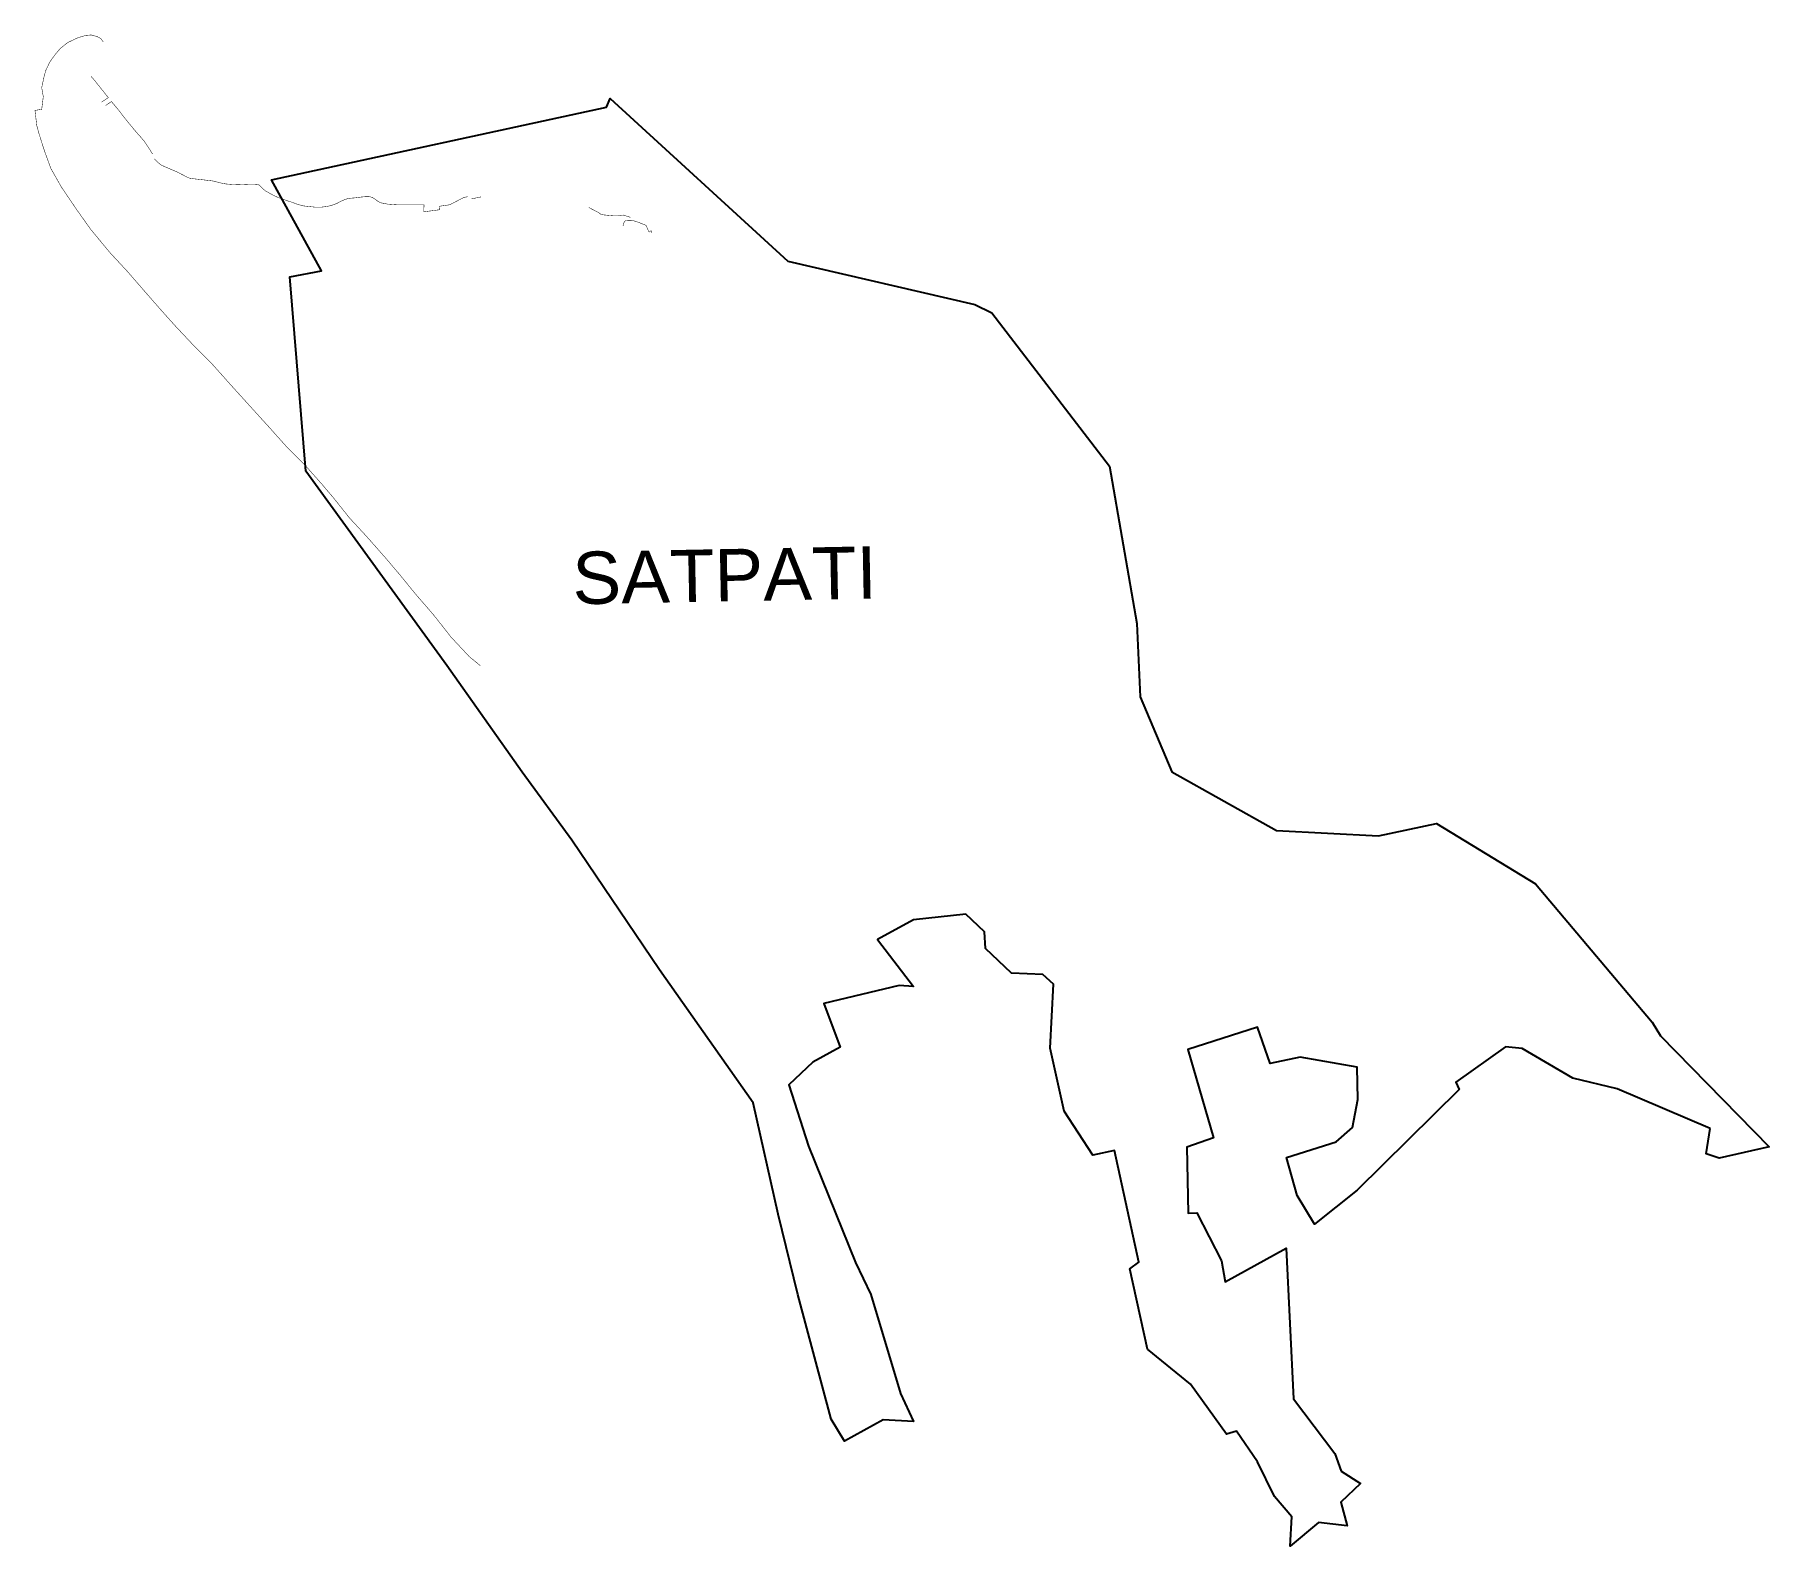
# Model space of a CAD drawing. Header units: metres. Extents: x 258353 to 261959, y 2180031 to 2183175.
import ezdxf

# ---------------------------------------------------------------- set-up
doc = ezdxf.new("R2010")
doc.units = ezdxf.units.M
for name, color, linetype in [('SEAWALL', 170, 'Continuous'), ('village', 3, 'Continuous'), ('VILLAGE NAME', 250, 'Continuous')]:
    doc.layers.add(name, color=color, linetype=linetype)
doc.styles.get("Standard").update_dxf_attribs({"font": 'simplex.shx'})

msp = doc.modelspace()

# ---------------------------------------------------------------- linework, layer by layer
at = {"layer": 'SEAWALL', "color": 30, "const_width": 1, "flags": 128}
for points in [[(258383.9, 2183117.5), (258394.1, 2183131.9), (258406, 2183146.1), (258421.3, 2183158.2), (258443, 2183168.5), (258459.1, 2183173.1), (258470.1, 2183174.1), (258482.9, 2183170.6), (258490.4, 2183166.3), (258495.1, 2183159.7)], [(258383.9, 2183117.5), (258375.4, 2183099.5), (258371.7, 2183085.2), (258367.3, 2183064.4), (258370.6, 2183045.7), (258367.3, 2183019.5), (258353.3, 2183017.1), (258357, 2182986.1), (258361.2, 2182970.1), (258371.3, 2182938.3), (258377.3, 2182921.1), (258386.4, 2182896.3), (258408.3, 2182857.6), (258440.9, 2182809.6), (258469.7, 2182769.1), (258510.3, 2182720.2), (258543.9, 2182684.1), (258578.9, 2182643.8), (258613.5, 2182604.2), (258644.2, 2182569.9), (258681.7, 2182530), (258722.3, 2182489.1), (258759.5, 2182447.4), (258793.7, 2182409.6), (258838.2, 2182360.6), (258875.2, 2182319.3), (258917.8, 2182276.1), (258936.2, 2182255.4), (258949.1, 2182240.9), (258975.4, 2182209.8), (259007.3, 2182169.7), (259012.3, 2182164.3), (259042.7, 2182131.5), (259082.7, 2182086.1), (259112.1, 2182051.4), (259145.3, 2182010.7), (259182.1, 2181968.2), (259218.7, 2181921.7), (259256.2, 2181881.5), (259279.6, 2181862.4)], [(258492, 2183034.5), (258505.8, 2183043.7), (258477.6, 2183079.1), (258469.9, 2183088)], [(258597.7, 2182926.6), (258592, 2182935.7), (258580.6, 2182952.9), (258571.4, 2182963.7), (258563.9, 2182972), (258547.7, 2182991.6), (258533.6, 2183009.2), (258528.1, 2183016.7), (258512.3, 2183035.6), (258500.4, 2183027.5)], [(259253, 2182837.8), (259244.5, 2182836), (259215.8, 2182821), (259194.2, 2182817.9), (259195, 2182810.7), (259172.3, 2182807.7), (259161.7, 2182806.3), (259162.2, 2182820.7), (259108.9, 2182820.8), (259098.9, 2182821.4), (259086, 2182822.4), (259071.7, 2182825.2), (259066.4, 2182828.2), (259061.5, 2182831.9), (259057.8, 2182834.3), (259054.7, 2182836.2), (259050.7, 2182837.4), (259046.3, 2182837.9), (259040, 2182837.8), (259030.7, 2182836.9), (259018.2, 2182835.3), (259008.6, 2182834.5), (259002.9, 2182833.5), (258999.1, 2182832.3), (258993, 2182829.9), (258980.5, 2182823.6), (258970, 2182819.7), (258964, 2182818.2), (258958.3, 2182817.2), (258953.5, 2182816.6), (258947.3, 2182815.9), (258934.7, 2182816.1), (258912.5, 2182818.5), (258908.5, 2182819.4), (258899.1, 2182821.9), (258888.3, 2182826), (258878.2, 2182829.2), (258863.2, 2182834.6), (258856.6, 2182837.1), (258846.8, 2182841.8), (258836.9, 2182847.5), (258831.9, 2182850.1), (258818, 2182863.1), (258807.9, 2182863.9), (258794.7, 2182863.6), (258775.6, 2182862.7), (258760.8, 2182863.4), (258750.6, 2182864.2), (258737.8, 2182866.7), (258726.1, 2182869.8), (258722.8, 2182870.5), (258701.5, 2182873), (258683.4, 2182875), (258675.1, 2182876.2), (258670.6, 2182877.8), (258661.2, 2182882.8), (258648.5, 2182889.3), (258623.7, 2182899.9), (258616.3, 2182903.4), (258611, 2182907.3), (258601.3, 2182916.6)], [(259260.5, 2182833.1), (259281, 2182837.4)], [(259591.2, 2182794.9), (259576.2, 2182799.6), (259569.9, 2182798.8), (259566, 2182798), (259558, 2182797.8), (259536.9, 2182799.8), (259530.2, 2182801), (259524.6, 2182805), (259504.7, 2182815.4)], [(259636.1, 2182762.7), (259634.3, 2182767), (259630.1, 2182764.3), (259623.7, 2182778.3), (259607, 2182784.9), (259597.2, 2182787.9), (259594, 2182788.5), (259587.5, 2182788.7), (259581.9, 2182788.1), (259579.5, 2182786.8), (259578.2, 2182784.5), (259576, 2182776.8)]]:
    msp.add_lwpolyline(points, dxfattribs=at)
at = {"layer": 'village', "color": 3, "true_color": 0x00ff00}
msp.add_polyline3d([(261836.7, 2180900.2, 0), (261643.2, 2180982.7, 0), (261551, 2181005.2, 0), (261445.6, 2181066.7, 0), (261410.9, 2181070, 0), (261307.4, 2180996.5, 0), (261314.3, 2180981.5, 0), (261102.8, 2180772.1, 0), (261013.7, 2180701.4, 0), (260977.9, 2180760.8, 0), (260955.2, 2180840.1, 0), (261058.5, 2180872.7, 0), (261092.5, 2180902, 0), (261104.2, 2180960.3, 0), (261102.3, 2181027.8, 0), (260983.8, 2181048.7, 0), (260921.7, 2181035.2, 0), (260895.4, 2181110.8, 0), (260750.5, 2181064.5, 0), (260803.9, 2180880.5, 0), (260748.4, 2180861.7, 0), (260750.8, 2180724.1, 0), (260768.9, 2180725.1, 0), (260820.7, 2180625.4, 0), (260828.1, 2180581.7, 0), (260955, 2180651.3, 0), (260970.2, 2180337.8, 0), (261055.9, 2180224.3, 0), (261069.1, 2180187.4, 0), (261109.2, 2180162.3, 0), (261068.8, 2180123, 0), (261081.8, 2180074.1, 0), (261022.1, 2180080.9, 0), (260962.9, 2180031.5, 0), (260966.3, 2180092.9, 0), (260930.6, 2180134.9, 0), (260894.9, 2180206.9, 0), (260851.9, 2180270.7, 0), (260830.9, 2180264.5, 0), (260755.9, 2180368.3, 0), (260666.7, 2180441.4, 0), (260630.1, 2180608.5, 0), (260648.6, 2180622, 0), (260598.1, 2180854.6, 0), (260553, 2180844.9, 0), (260493, 2180936.2, 0), (260463.8, 2181067.6, 0), (260471.1, 2181200.6, 0), (260449.1, 2181220.2, 0), (260383.9, 2181223.1, 0), (260329.6, 2181274.3, 0), (260327.5, 2181309.2, 0), (260289, 2181345.6, 0), (260180.3, 2181333.8, 0), (260105.2, 2181293.3, 0), (260180.2, 2181195.6, 0), (260150.5, 2181197.8, 0), (259993.8, 2181160.3, 0), (260027.4, 2181069.4, 0), (259970.5, 2181038.5, 0), (259920.5, 2180991.2, 0), (259961.6, 2180863.6, 0), (260059.5, 2180621.3, 0), (260091.2, 2180554.9, 0), (260153.1, 2180349, 0), (260179.8, 2180290.9, 0), (260116.6, 2180294.5, 0), (260036.4, 2180250.4, 0), (260008.9, 2180295.9, 0), (259939.7, 2180554.9, 0), (259898.5, 2180722.4, 0), (259846.4, 2180953.8, 0), (259652.1, 2181230.3, 0), (259469.7, 2181499.8, 0), (259366, 2181641.4, 0), (259209.9, 2181863.3, 0), (258916.3, 2182267, 0), (258882.9, 2182670.8, 0), (258948.8, 2182683.7, 0), (258844.9, 2182873, 0), (259541.5, 2183024, 0), (259549.6, 2183041.9, 0), (259918.8, 2182703.4, 0), (260307.7, 2182613.8, 0), (260342.7, 2182596.1, 0), (260587.2, 2182277.1, 0), (260644.6, 2181950, 0), (260651.4, 2181798, 0), (260717.1, 2181642.2, 0), (260934.8, 2181519.8, 0), (261147, 2181508.9, 0), (261267.3, 2181534.3, 0), (261473.2, 2181409.3, 0), (261716.1, 2181121.1, 0), (261733.2, 2181093, 0), (261959.4, 2180862, 0), (261855.4, 2180838.7, 0), (261828.3, 2180847.7, 0)], close=True, dxfattribs=at)

# ---------------------------------------------------------------- texts
at = {"layer": 'VILLAGE NAME', "insert": (259469.6, 2182098.9), "char_height": 108.748, "attachment_point": 1, "rotation": 1.1028}
msp.add_mtext_dynamic_manual_height_columns('{\\fArial|b0|i0|c0|p34;SATPATI}', width=726.929, gutter_width=543.7, heights=[0], dxfattribs=at)

doc.saveas('drawing.dxf')
